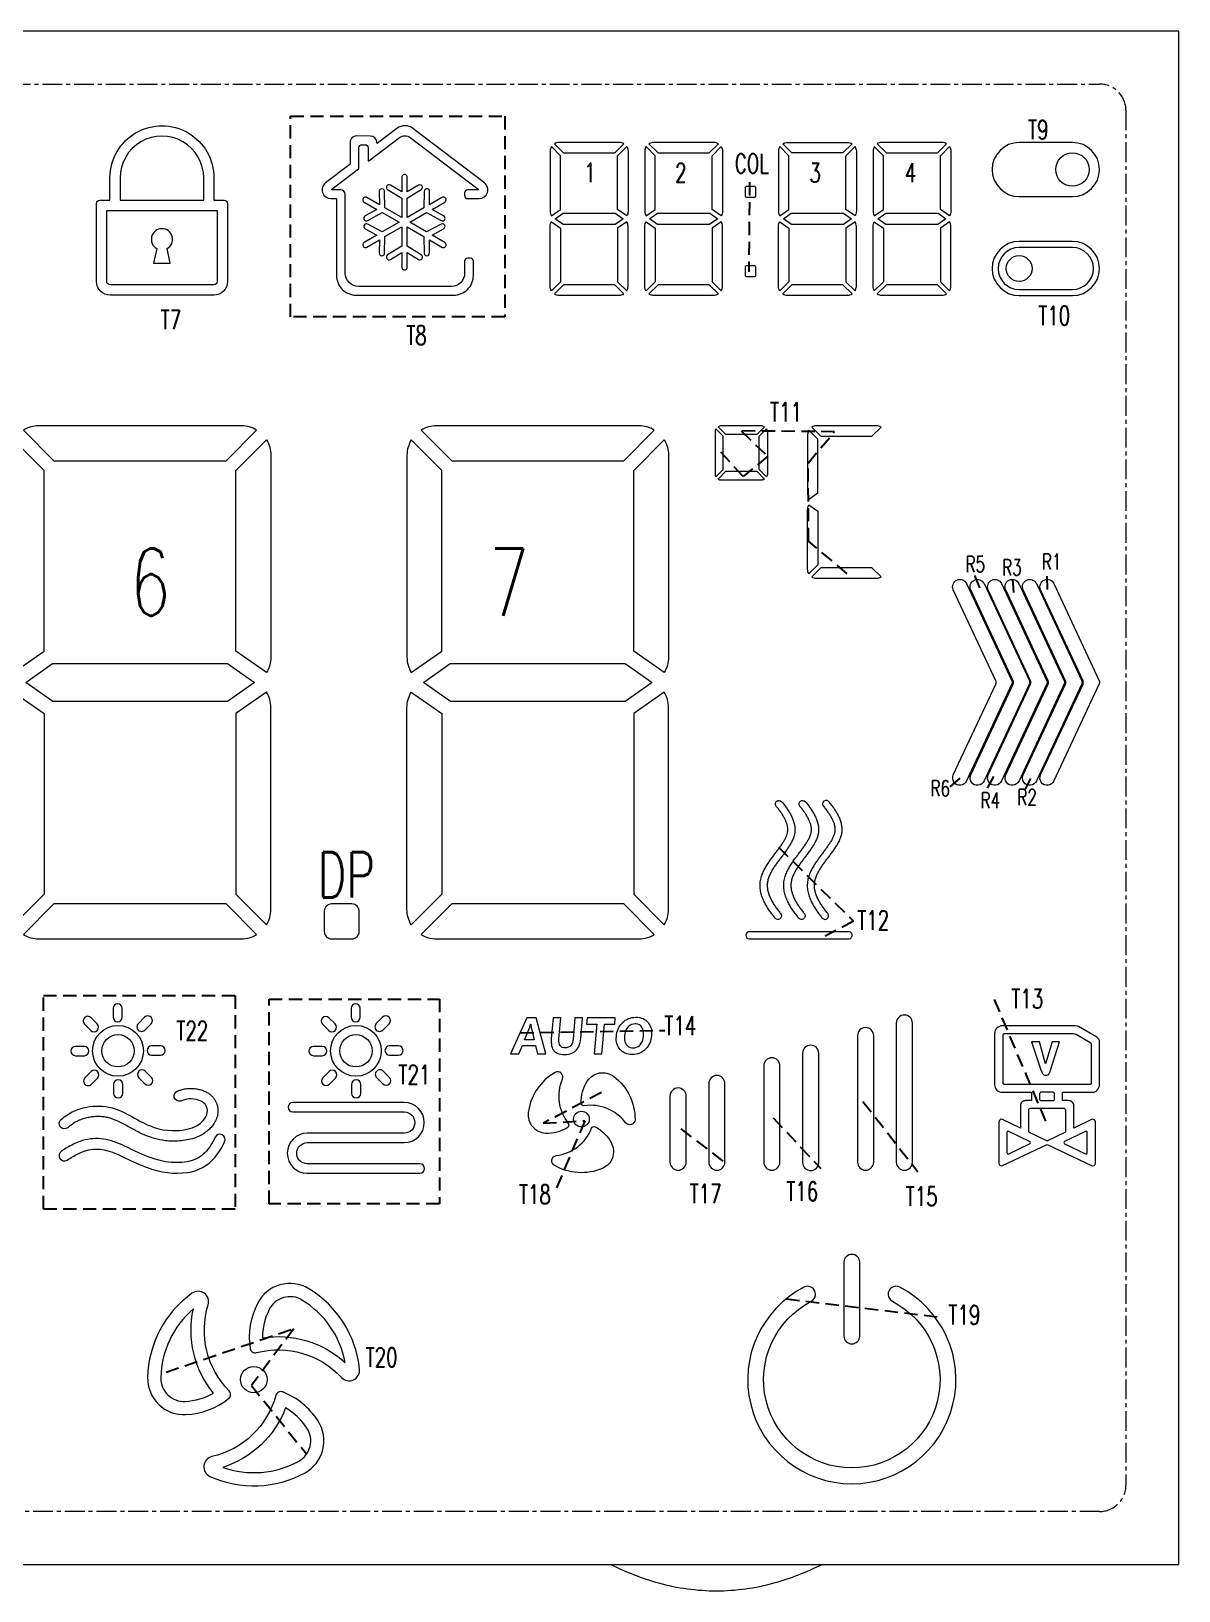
# Model space of a CAD drawing. Header units: millimetres. Extents: x 1950 to 4611, y 2266 to 2867.
# Drawn here: x 3003.9 to 3047.3, y 2682.5 to 2741.5 of the extents above; entities that cross this region are included whole.
import ezdxf

# ---------------------------------------------------------------- set-up
doc = ezdxf.new("R2010")
doc.units = ezdxf.units.MM
doc.linetypes.add('CENTER', pattern=[0.6, 0.375, -0.075, 0.075, -0.075])
doc.linetypes.add('DASHED', pattern=[0.75, 0.5, -0.25])
doc.layers.add('Dim', color=4, linetype='Continuous')
doc.layers.add('DWG', color=7, linetype='Continuous')
doc.layers.add('LCD', color=4, linetype='Continuous', lineweight=20)
doc.styles.get("Standard").update_dxf_attribs({"font": 'txt.shx', "bigfont": 'gbcbig.shx'})

# ---------------------------------------------------------------- blocks, each defined once
blk = doc.blocks.new('SPC')
at = {"layer": 'LCD'}
for points in [[(35.99, 52.44), (35.99, 51.608), (36.378, 51.608, -0.414214), (36.499, 51.487), (36.499, 48.528, -0.414214), (35.986, 48.015), (32.06, 48.015, -0.414214), (31.547, 48.528), (31.547, 51.487, -0.414214), (31.668, 51.608), (32.056, 51.608), (32.056, 52.465, -1.000475)], [(46.223, 52.262), (43.519, 54.319, 0.337132), (42.917, 54.319), (42.182, 53.76, -0.620396), (42.155, 53.773), (42.155, 53.787, 0.413587), (41.907, 54.035), (41.389, 54.036, 0.41484), (41.14, 53.788), (41.14, 52.976, -0.234266), (41.133, 52.963), (40.215, 52.264, 0.718034), (40.415, 51.669), (40.611, 51.668, -0.41411), (40.628, 51.652), (40.628, 48.761, 0.414214), (41.374, 48.015), (45.062, 48.015, 0.414214), (45.808, 48.761), (45.808, 49.299, 0.414214), (45.691, 49.415), (45.592, 49.415, 0.414214), (45.476, 49.299), (45.476, 48.844, -0.414214), (44.979, 48.346), (41.456, 48.346, -0.414214), (40.959, 48.844), (40.959, 51.834, 0.41411), (40.794, 52), (40.465, 52, -0.718034), (40.454, 52.03), (41.465, 52.798, 0.234266), (41.471, 52.811), (41.471, 53.589, -0.41484), (41.587, 53.705), (41.708, 53.704, -0.413587), (41.824, 53.588), (41.824, 53.105, 0.620396), (41.85, 53.092), (43.017, 53.979, -0.337132), (43.418, 53.979), (45.983, 52.028, -0.718303), (45.973, 51.998), (45.592, 51.998, 0.414318), (45.476, 51.882), (45.476, 51.783, 0.41411), (45.592, 51.667), (46.022, 51.667, 0.718303)], [(35.603, 52.441, 1.00775), (32.443, 52.441), (32.443, 51.608), (35.603, 51.608)], [(49.044, 53.791, 0.136063), (48.873, 53.744), (49.217, 53.398), (51.155, 53.398), (51.498, 53.744, 0.136063), (51.328, 53.791)], [(52.622, 53.791, 0.136063), (52.451, 53.744), (52.795, 53.398), (54.733, 53.398), (55.077, 53.744, 0.136063), (54.906, 53.791)], [(59.966, 53.791, -0.136063), (60.137, 53.744), (59.793, 53.398), (57.855, 53.398), (57.511, 53.744, -0.136063), (57.682, 53.791)], [(61.26, 53.791, 0.136063), (61.09, 53.744), (61.433, 53.398), (63.371, 53.398), (63.715, 53.744, 0.136063), (63.544, 53.791)], [(68.476, 51.743, 1), (68.476, 53.791), (66.459, 53.791, 1), (66.459, 51.743)], [(48.762, 51.013), (49.105, 51.255), (49.105, 53.288), (48.762, 53.634, 0.139094), (48.712, 53.46), (48.712, 51.187, 0.139094)], [(51.61, 51.013), (51.266, 51.255), (51.266, 53.288), (51.61, 53.634, -0.139094), (51.659, 53.46), (51.659, 51.187, -0.139094)], [(52.34, 51.013), (52.683, 51.255), (52.683, 53.288), (52.34, 53.634, 0.139094), (52.29, 53.46), (52.29, 51.187, 0.139094)], [(55.188, 51.013), (54.844, 51.255), (54.844, 53.288), (55.188, 53.634, -0.139094), (55.237, 53.46), (55.237, 51.187, -0.139094)], [(57.4, 51.013), (57.744, 51.255), (57.744, 53.288), (57.4, 53.634, 0.139094), (57.351, 53.46), (57.351, 51.187, 0.139094)], [(60.248, 51.013), (59.905, 51.255), (59.905, 53.288), (60.248, 53.634, -0.139094), (60.298, 53.46), (60.298, 51.187, -0.139094)], [(60.978, 51.013), (61.322, 51.255), (61.322, 53.288), (60.978, 53.634, 0.139094), (60.929, 53.46), (60.929, 51.187, 0.139094)], [(63.826, 51.013), (63.483, 51.255), (63.483, 53.288), (63.826, 53.634, -0.139094), (63.876, 53.46), (63.876, 51.187, -0.139094)], [(43.727, 52.179), (43.301, 51.921), (43.301, 52.471, 1.030478), (43.097, 52.471), (43.097, 51.921), (42.67, 52.179, 1), (42.564, 52.005), (43.097, 51.682), (43.097, 50.949), (42.462, 51.315), (42.449, 51.938, 1), (42.245, 51.933), (42.255, 51.435), (41.779, 51.71, 1.030478), (41.676, 51.533), (42.153, 51.258), (41.716, 51.018, 1), (41.814, 50.839), (42.36, 51.139), (42.995, 50.772), (42.36, 50.406), (41.814, 50.705, 1), (41.716, 50.526), (42.153, 50.286), (41.676, 50.011, 1.030478), (41.779, 49.834), (42.255, 50.11), (42.245, 49.611, 1), (42.449, 49.607), (42.462, 50.229), (43.097, 50.595), (43.097, 49.863), (42.564, 49.54, 1), (42.67, 49.365), (43.097, 49.624), (43.097, 49.073, 1.030478), (43.301, 49.073), (43.301, 49.624), (43.727, 49.366, 1.003444), (43.833, 49.54), (43.301, 49.863), (43.301, 50.595), (43.936, 50.229), (43.949, 49.607, 1), (44.153, 49.611), (44.142, 50.11), (44.619, 49.834, 1.030478), (44.721, 50.011), (44.245, 50.286), (44.682, 50.526, 1), (44.583, 50.705), (44.038, 50.406), (43.403, 50.772), (44.038, 51.139), (44.583, 50.839, 1), (44.682, 51.018), (44.245, 51.258), (44.721, 51.533, 1.030478), (44.619, 51.71), (44.142, 51.435), (44.153, 51.931, 1.021644), (43.949, 51.936), (43.936, 51.315), (43.301, 50.949), (43.301, 51.682), (43.833, 52.005, 1)], [(56.159, 52.126, 0.414214), (56.088, 52.055), (56.088, 51.786, 0.414214), (56.159, 51.715), (56.429, 51.715, 0.414214), (56.5, 51.786), (56.5, 52.055, 0.414214), (56.429, 52.126)], [(35.986, 48.402), (32.06, 48.402, -0.414214), (31.934, 48.528), (31.934, 51.221), (36.112, 51.221), (36.112, 48.528, -0.414214)], [(49.105, 50.551), (49.105, 48.518), (48.762, 48.172, -0.139094), (48.712, 48.346), (48.712, 50.619, -0.139094), (48.762, 50.793)], [(51.266, 50.551), (51.266, 48.518), (51.61, 48.172, 0.139094), (51.659, 48.346), (51.659, 50.619, 0.139094), (51.61, 50.793)], [(52.683, 50.551), (52.683, 48.518), (52.34, 48.172, -0.139094), (52.29, 48.346), (52.29, 50.619, -0.139094), (52.34, 50.793)], [(54.844, 50.551), (54.844, 48.518), (55.188, 48.172, 0.139094), (55.237, 48.346), (55.237, 50.619, 0.139094), (55.188, 50.793)], [(57.744, 50.551), (57.744, 48.518), (57.4, 48.172, -0.139094), (57.351, 48.346), (57.351, 50.619, -0.139094), (57.4, 50.793)], [(60.248, 50.793), (59.905, 50.551), (59.905, 48.518), (60.248, 48.172, 0.139094), (60.298, 48.346), (60.298, 50.619, 0.139094)], [(60.978, 50.793), (61.322, 50.551), (61.322, 48.518), (60.978, 48.172, -0.139094), (60.929, 48.346), (60.929, 50.619, -0.139094)], [(63.826, 50.793), (63.483, 50.551), (63.483, 48.518), (63.826, 48.172, 0.139094), (63.876, 48.346), (63.876, 50.619, 0.139094)], [(34.219, 49.774, 3.847294), (33.827, 49.774), (33.706, 49.222), (34.34, 49.222)], [(66.459, 50.046, 1), (66.459, 47.998), (68.476, 47.998, 1), (68.476, 50.046)], [(68.476, 48.227, 1), (68.476, 49.816), (66.459, 49.816, 1), (66.459, 48.227)], [(56.429, 48.715, 0.414214), (56.5, 48.786), (56.5, 49.055, 0.414214), (56.429, 49.126), (56.159, 49.126, 0.414214), (56.088, 49.055), (56.088, 48.786, 0.414214), (56.159, 48.715)], [(51.328, 48.015, 0.136063), (51.498, 48.062), (51.155, 48.408), (49.217, 48.408), (48.873, 48.062, 0.136063), (49.044, 48.015)], [(52.795, 48.408), (52.451, 48.062, 0.136063), (52.622, 48.015), (54.906, 48.015, 0.136063), (55.077, 48.062), (54.733, 48.408)], [(59.966, 48.015, 0.136063), (60.137, 48.062), (59.793, 48.408), (57.855, 48.408), (57.511, 48.062, 0.136063), (57.682, 48.015)], [(63.544, 48.015, 0.136063), (63.715, 48.062), (63.371, 48.408), (61.433, 48.408), (61.09, 48.062, 0.136063), (61.26, 48.015)], [(28.244, 34.321, 0.139094), (28.41, 33.736), (29.564, 34.548), (29.564, 41.379), (28.41, 42.54, 0.139094), (28.244, 41.955)], [(28.784, 42.91), (29.938, 41.749), (36.45, 41.749), (37.604, 42.91, 0.136063), (37.031, 43.069), (29.358, 43.069, 0.136063)], [(38.144, 34.321, -0.139094), (37.978, 33.736), (36.824, 34.548), (36.824, 41.379), (37.978, 42.54, -0.139094), (38.144, 41.955)], [(43.293, 34.321, 0.139094), (43.459, 33.736), (44.613, 34.548), (44.613, 41.379), (43.459, 42.54, 0.139094), (43.293, 41.955)], [(44.406, 43.069, 0.136063), (43.833, 42.91), (44.987, 41.749), (51.499, 41.749), (52.653, 42.91, 0.136063), (52.079, 43.069)], [(53.193, 34.321, -0.139094), (53.027, 33.736), (51.873, 34.548), (51.873, 41.379), (53.027, 42.54, -0.139094), (53.193, 41.955)], [(54.986, 42.957, 0.139094), (54.951, 42.834), (54.951, 41.26, 0.139094), (54.986, 41.137), (55.265, 41.418), (55.265, 42.676)], [(55.344, 42.754), (56.542, 42.754), (56.821, 43.035, 0.136063), (56.701, 43.069), (55.185, 43.069, 0.136063), (55.064, 43.035)], [(56.62, 42.676), (56.9, 42.957, -0.139094), (56.935, 42.834), (56.935, 41.26, -0.139094), (56.9, 41.137), (56.62, 41.418)], [(58.846, 42.567), (58.504, 42.912, 0.139094), (58.455, 42.738), (58.455, 40.473, 0.139094), (58.504, 40.299), (58.846, 40.54)], [(58.785, 43.069, 0.136063), (58.615, 43.021), (58.957, 42.677), (60.89, 42.677), (61.232, 43.021, 0.136063), (61.062, 43.069)], [(56.701, 41.026, 0.136063), (56.821, 41.059), (56.542, 41.34), (55.344, 41.34), (55.064, 41.059, 0.136063), (55.185, 41.026)], [(58.846, 37.812), (58.504, 37.468, -0.139094), (58.455, 37.641), (58.455, 39.907, -0.139094), (58.504, 40.08), (58.846, 39.839)], [(58.957, 37.702), (58.615, 37.358, 0.136063), (58.785, 37.311), (61.062, 37.311, 0.136063), (61.232, 37.358), (60.89, 37.702)], [(63.968, 36.868, -1), (64.468, 37.101), (66.185, 33.421, -0.221646), (66.185, 33.311), (64.471, 29.638, -1.013416), (63.968, 29.864), (65.572, 33.303, 0.221714), (65.572, 33.43)], [(64.629, 36.868, -1), (65.129, 37.101), (66.845, 33.421, -0.221646), (66.845, 33.311), (65.132, 29.638, -1.013416), (64.629, 29.864), (66.233, 33.303, 0.221714), (66.233, 33.43)], [(65.29, 36.868, -1), (65.79, 37.101), (67.506, 33.421, -0.221646), (67.506, 33.311), (65.793, 29.638, -1.013416), (65.29, 29.864), (66.893, 33.303, 0.221714), (66.893, 33.43)], [(65.95, 36.868, -1), (66.45, 37.101), (68.167, 33.421, -0.221646), (68.167, 33.311), (66.453, 29.638, -1.013416), (65.95, 29.864), (67.554, 33.303, 0.221714), (67.554, 33.43)], [(66.611, 36.868, -1), (67.111, 37.101), (68.827, 33.421, -0.221646), (68.827, 33.311), (67.114, 29.638, -1.013416), (66.611, 29.864), (68.215, 33.303, 0.221714), (68.215, 33.43)], [(67.272, 36.868, -1), (67.772, 37.101), (69.488, 33.421, -0.221646), (69.488, 33.311), (67.775, 29.638, -1.013416), (67.272, 29.864), (68.875, 33.303, 0.221714), (68.875, 33.43)], [(29.564, 32.185), (29.564, 25.354), (28.41, 24.193, -0.139094), (28.244, 24.778), (28.244, 32.412, -0.139094), (28.41, 32.997)], [(37.978, 32.997), (36.824, 32.185), (36.824, 25.354), (37.978, 24.193, 0.139094), (38.144, 24.778), (38.144, 32.412, 0.139094)], [(44.613, 32.185), (44.613, 25.354), (43.459, 24.193, -0.139094), (43.293, 24.778), (43.293, 32.412, -0.139094), (43.459, 32.997)], [(53.027, 24.193, 0.139094), (53.193, 24.778), (53.193, 32.412, 0.139094), (53.027, 32.997), (51.873, 32.185), (51.873, 25.354)], [(57.159, 26.802), (57.182, 26.834), (57.206, 26.866), (57.23, 26.897), (57.253, 26.928), (57.276, 26.959), (57.299, 26.989), (57.322, 27.02), (57.345, 27.05), (57.367, 27.081), (57.389, 27.111), (57.411, 27.141), (57.432, 27.171), (57.453, 27.201), (57.473, 27.231), (57.493, 27.261), (57.513, 27.291), (57.531, 27.321), (57.55, 27.351), (57.567, 27.38), (57.584, 27.41), (57.6, 27.439), (57.615, 27.468), (57.629, 27.497), (57.642, 27.526), (57.654, 27.555), (57.664, 27.583), (57.674, 27.611), (57.682, 27.638), (57.689, 27.665), (57.695, 27.691), (57.699, 27.717), (57.702, 27.744), (57.704, 27.77), (57.705, 27.797), (57.704, 27.824), (57.703, 27.851), (57.7, 27.879), (57.696, 27.907), (57.691, 27.935), (57.684, 27.963), (57.677, 27.992), (57.668, 28.021), (57.659, 28.05), (57.648, 28.079), (57.636, 28.108), (57.624, 28.138), (57.61, 28.167), (57.596, 28.197), (57.58, 28.226), (57.564, 28.256), (57.548, 28.285), (57.53, 28.315), (57.512, 28.344), (57.494, 28.374), (57.475, 28.403), (57.455, 28.432), (57.435, 28.461), (57.414, 28.491), (57.393, 28.52), (57.371, 28.548), (57.349, 28.577), (57.326, 28.606), (57.304, 28.635), (57.281, 28.663), (57.265, 28.682, -1), (57.474, 28.853), (57.49, 28.834), (57.515, 28.803), (57.539, 28.773), (57.563, 28.742), (57.586, 28.711), (57.61, 28.68), (57.633, 28.649), (57.655, 28.617), (57.677, 28.585), (57.699, 28.553), (57.721, 28.52), (57.742, 28.487), (57.762, 28.454), (57.782, 28.421), (57.801, 28.387), (57.819, 28.352), (57.837, 28.318), (57.854, 28.283), (57.87, 28.247), (57.886, 28.212), (57.9, 28.175), (57.913, 28.139), (57.926, 28.102), (57.937, 28.065), (57.947, 28.027), (57.955, 27.989), (57.962, 27.951), (57.968, 27.912), (57.972, 27.873), (57.974, 27.834), (57.975, 27.795), (57.974, 27.757), (57.971, 27.718), (57.966, 27.679), (57.96, 27.641), (57.952, 27.603), (57.942, 27.565), (57.931, 27.528), (57.918, 27.491), (57.904, 27.454), (57.889, 27.419), (57.873, 27.383), (57.856, 27.348), (57.839, 27.313), (57.82, 27.279), (57.801, 27.245), (57.781, 27.212), (57.761, 27.178), (57.74, 27.145), (57.719, 27.113), (57.697, 27.08), (57.675, 27.048), (57.653, 27.016), (57.631, 26.984), (57.608, 26.953), (57.585, 26.921), (57.562, 26.89), (57.539, 26.859), (57.515, 26.828), (57.492, 26.796), (57.469, 26.765), (57.445, 26.734), (57.422, 26.703), (57.398, 26.672), (57.375, 26.641), (57.352, 26.61), (57.328, 26.578), (57.305, 26.547), (57.283, 26.515), (57.26, 26.484), (57.238, 26.452), (57.215, 26.42), (57.194, 26.387), (57.172, 26.355), (57.151, 26.322), (57.131, 26.289), (57.111, 26.256), (57.091, 26.222), (57.072, 26.188), (57.054, 26.154), (57.037, 26.119), (57.02, 26.083), (57.005, 26.048), (56.99, 26.012), (56.977, 25.975), (56.965, 25.938), (56.954, 25.901), (56.945, 25.863), (56.938, 25.824), (56.932, 25.786), (56.928, 25.747), (56.926, 25.708), (56.926, 25.669), (56.927, 25.63), (56.931, 25.592), (56.935, 25.553), (56.942, 25.515), (56.949, 25.476), (56.958, 25.439), (56.969, 25.401), (56.981, 25.364), (56.993, 25.327), (57.007, 25.291), (57.022, 25.255), (57.038, 25.219), (57.054, 25.184), (57.072, 25.149), (57.09, 25.115), (57.109, 25.08), (57.128, 25.047), (57.148, 25.013), (57.169, 24.98), (57.19, 24.948), (57.211, 24.915), (57.233, 24.883), (57.256, 24.851), (57.279, 24.82), (57.302, 24.788), (57.325, 24.757), (57.349, 24.726), (57.373, 24.696), (57.397, 24.665), (57.422, 24.635), (57.434, 24.62, -1), (57.226, 24.449), (57.213, 24.464), (57.187, 24.496), (57.161, 24.528), (57.136, 24.561), (57.111, 24.593), (57.085, 24.627), (57.061, 24.66), (57.036, 24.694), (57.012, 24.729), (56.988, 24.764), (56.964, 24.8), (56.941, 24.836), (56.918, 24.872), (56.895, 24.91), (56.874, 24.948), (56.852, 24.986), (56.831, 25.026), (56.811, 25.066), (56.792, 25.107), (56.774, 25.149), (56.756, 25.191), (56.74, 25.235), (56.724, 25.279), (56.71, 25.324), (56.697, 25.371), (56.686, 25.418), (56.676, 25.466), (56.668, 25.515), (56.662, 25.564), (56.658, 25.614), (56.656, 25.665), (56.656, 25.716), (56.659, 25.767), (56.664, 25.818), (56.671, 25.869), (56.681, 25.92), (56.693, 25.969), (56.706, 26.017), (56.721, 26.063), (56.738, 26.108), (56.755, 26.152), (56.774, 26.195), (56.794, 26.236), (56.814, 26.277), (56.835, 26.316), (56.856, 26.355), (56.878, 26.393), (56.9, 26.43), (56.923, 26.466), (56.946, 26.502), (56.969, 26.537), (56.992, 26.572), (57.016, 26.606), (57.04, 26.64), (57.063, 26.673), (57.087, 26.706), (57.111, 26.738), (57.135, 26.771)], [(58.867, 27.873), (58.87, 27.834), (58.87, 27.795), (58.869, 27.757), (58.866, 27.718), (58.862, 27.679), (58.855, 27.641), (58.847, 27.603), (58.837, 27.565), (58.826, 27.528), (58.813, 27.491), (58.8, 27.454), (58.785, 27.419), (58.769, 27.383), (58.752, 27.348), (58.734, 27.313), (58.715, 27.279), (58.696, 27.245), (58.676, 27.212), (58.656, 27.178), (58.635, 27.145), (58.614, 27.113), (58.592, 27.08), (58.571, 27.048), (58.548, 27.016), (58.526, 26.984), (58.503, 26.953), (58.48, 26.921), (58.457, 26.89), (58.434, 26.859), (58.411, 26.828), (58.387, 26.796), (58.364, 26.765), (58.34, 26.734), (58.317, 26.703), (58.293, 26.672), (58.27, 26.641), (58.247, 26.61), (58.224, 26.578), (58.201, 26.547), (58.178, 26.515), (58.155, 26.484), (58.133, 26.452), (58.111, 26.42), (58.089, 26.387), (58.068, 26.355), (58.047, 26.322), (58.026, 26.289), (58.006, 26.256), (57.986, 26.222), (57.967, 26.188), (57.949, 26.154), (57.932, 26.119), (57.915, 26.083), (57.9, 26.048), (57.885, 26.012), (57.872, 25.975), (57.86, 25.938), (57.849, 25.901), (57.84, 25.863), (57.833, 25.824), (57.827, 25.786), (57.823, 25.747), (57.821, 25.708), (57.821, 25.669), (57.823, 25.63), (57.826, 25.592), (57.831, 25.553), (57.837, 25.515), (57.845, 25.476), (57.854, 25.439), (57.864, 25.401), (57.876, 25.364), (57.889, 25.327), (57.902, 25.291), (57.917, 25.255), (57.933, 25.219), (57.95, 25.184), (57.967, 25.149), (57.985, 25.115), (58.004, 25.08), (58.023, 25.047), (58.043, 25.013), (58.064, 24.98), (58.085, 24.948), (58.107, 24.915), (58.129, 24.883), (58.151, 24.851), (58.174, 24.82), (58.197, 24.788), (58.22, 24.757), (58.244, 24.726), (58.268, 24.696), (58.293, 24.665), (58.317, 24.635), (58.329, 24.62, -1), (58.121, 24.449), (58.108, 24.464), (58.082, 24.496), (58.057, 24.528), (58.031, 24.561), (58.006, 24.593), (57.981, 24.627), (57.956, 24.66), (57.931, 24.694), (57.907, 24.729), (57.883, 24.764), (57.859, 24.8), (57.836, 24.836), (57.813, 24.872), (57.791, 24.91), (57.769, 24.948), (57.747, 24.986), (57.727, 25.026), (57.707, 25.066), (57.687, 25.107), (57.669, 25.149), (57.651, 25.191), (57.635, 25.235), (57.619, 25.279), (57.605, 25.324), (57.592, 25.371), (57.581, 25.418), (57.571, 25.466), (57.563, 25.515), (57.557, 25.564), (57.553, 25.614), (57.551, 25.665), (57.552, 25.716), (57.554, 25.767), (57.559, 25.818), (57.567, 25.869), (57.576, 25.92), (57.588, 25.969), (57.602, 26.017), (57.617, 26.063), (57.633, 26.108), (57.651, 26.152), (57.669, 26.195), (57.689, 26.236), (57.709, 26.277), (57.73, 26.316), (57.751, 26.355), (57.773, 26.393), (57.796, 26.43), (57.818, 26.466), (57.841, 26.502), (57.864, 26.537), (57.888, 26.572), (57.911, 26.606), (57.935, 26.64), (57.959, 26.673), (57.982, 26.706), (58.006, 26.738), (58.03, 26.771), (58.054, 26.802), (58.078, 26.834), (58.101, 26.866), (58.125, 26.897), (58.148, 26.928), (58.171, 26.959), (58.195, 26.989), (58.217, 27.02), (58.24, 27.05), (58.262, 27.081), (58.284, 27.111), (58.306, 27.141), (58.327, 27.171), (58.348, 27.201), (58.369, 27.231), (58.389, 27.261), (58.408, 27.291), (58.427, 27.321), (58.445, 27.351), (58.462, 27.38), (58.479, 27.41), (58.495, 27.439), (58.51, 27.468), (58.524, 27.497), (58.537, 27.526), (58.549, 27.555), (58.56, 27.583), (58.569, 27.611), (58.577, 27.638), (58.584, 27.665), (58.59, 27.691), (58.594, 27.717), (58.598, 27.744), (58.599, 27.77), (58.6, 27.797), (58.6, 27.824), (58.598, 27.851), (58.595, 27.879), (58.591, 27.907), (58.586, 27.935), (58.58, 27.963), (58.572, 27.992), (58.563, 28.021), (58.554, 28.05), (58.543, 28.079), (58.531, 28.108), (58.519, 28.138), (58.505, 28.167), (58.491, 28.197), (58.476, 28.226), (58.46, 28.256), (58.443, 28.285), (58.426, 28.315), (58.408, 28.344), (58.389, 28.374), (58.37, 28.403), (58.35, 28.432), (58.33, 28.461), (58.309, 28.491), (58.288, 28.52), (58.266, 28.548), (58.244, 28.577), (58.222, 28.606), (58.199, 28.635), (58.176, 28.663), (58.16, 28.682, -1), (58.369, 28.853), (58.385, 28.834), (58.41, 28.803), (58.434, 28.773), (58.458, 28.742), (58.482, 28.711), (58.505, 28.68), (58.528, 28.649), (58.551, 28.617), (58.573, 28.585), (58.595, 28.553), (58.616, 28.52), (58.637, 28.487), (58.657, 28.454), (58.677, 28.421), (58.696, 28.387), (58.715, 28.352), (58.732, 28.318), (58.749, 28.283), (58.766, 28.247), (58.781, 28.212), (58.795, 28.175), (58.809, 28.139), (58.821, 28.102), (58.832, 28.065), (58.842, 28.027), (58.85, 27.989), (58.858, 27.951), (58.863, 27.912)], [(59.485, 27.879), (59.488, 27.851), (59.49, 27.824), (59.49, 27.797), (59.49, 27.77), (59.488, 27.744), (59.485, 27.718), (59.48, 27.691), (59.475, 27.665), (59.468, 27.638), (59.459, 27.611), (59.45, 27.583), (59.439, 27.555), (59.427, 27.526), (59.414, 27.497), (59.4, 27.468), (59.385, 27.439), (59.369, 27.41), (59.353, 27.38), (59.335, 27.351), (59.317, 27.321), (59.298, 27.291), (59.279, 27.261), (59.259, 27.232), (59.238, 27.202), (59.218, 27.172), (59.196, 27.141), (59.175, 27.111), (59.153, 27.081), (59.13, 27.051), (59.108, 27.02), (59.085, 26.99), (59.062, 26.959), (59.038, 26.928), (59.015, 26.897), (58.991, 26.866), (58.968, 26.834), (58.944, 26.803), (58.92, 26.771), (58.896, 26.739), (58.873, 26.706), (58.849, 26.673), (58.825, 26.64), (58.801, 26.606), (58.778, 26.572), (58.755, 26.537), (58.731, 26.502), (58.708, 26.467), (58.686, 26.43), (58.664, 26.393), (58.642, 26.355), (58.62, 26.317), (58.599, 26.277), (58.579, 26.237), (58.56, 26.195), (58.541, 26.152), (58.523, 26.108), (58.507, 26.063), (58.492, 26.017), (58.478, 25.969), (58.466, 25.92), (58.457, 25.87), (58.449, 25.819), (58.444, 25.768), (58.442, 25.716), (58.441, 25.665), (58.443, 25.615), (58.447, 25.564), (58.453, 25.515), (58.461, 25.466), (58.471, 25.418), (58.483, 25.371), (58.495, 25.325), (58.51, 25.279), (58.525, 25.235), (58.542, 25.191), (58.559, 25.149), (58.578, 25.107), (58.597, 25.066), (58.617, 25.026), (58.638, 24.987), (58.659, 24.948), (58.681, 24.91), (58.703, 24.873), (58.726, 24.836), (58.749, 24.8), (58.773, 24.764), (58.797, 24.729), (58.821, 24.695), (58.846, 24.661), (58.871, 24.627), (58.896, 24.594), (58.921, 24.561), (58.947, 24.528), (58.973, 24.496), (58.998, 24.464), (59.011, 24.449, 1), (59.219, 24.621), (59.207, 24.635), (59.183, 24.665), (59.159, 24.696), (59.134, 24.727), (59.111, 24.757), (59.087, 24.788), (59.064, 24.82), (59.041, 24.851), (59.019, 24.883), (58.997, 24.915), (58.975, 24.948), (58.954, 24.98), (58.934, 25.014), (58.914, 25.047), (58.894, 25.081), (58.875, 25.115), (58.857, 25.149), (58.84, 25.184), (58.823, 25.219), (58.807, 25.255), (58.793, 25.291), (58.779, 25.327), (58.766, 25.364), (58.754, 25.401), (58.744, 25.439), (58.735, 25.477), (58.727, 25.515), (58.721, 25.553), (58.716, 25.592), (58.713, 25.631), (58.711, 25.67), (58.712, 25.708), (58.714, 25.747), (58.717, 25.786), (58.723, 25.825), (58.73, 25.863), (58.74, 25.901), (58.75, 25.938), (58.762, 25.975), (58.776, 26.012), (58.79, 26.048), (58.806, 26.084), (58.822, 26.119), (58.84, 26.154), (58.858, 26.188), (58.877, 26.222), (58.896, 26.256), (58.916, 26.289), (58.937, 26.322), (58.958, 26.355), (58.979, 26.388), (59.001, 26.42), (59.023, 26.452), (59.045, 26.484), (59.068, 26.516), (59.091, 26.547), (59.114, 26.579), (59.137, 26.61), (59.16, 26.641), (59.184, 26.672), (59.207, 26.703), (59.231, 26.734), (59.254, 26.765), (59.277, 26.797), (59.301, 26.828), (59.324, 26.859), (59.347, 26.89), (59.37, 26.922), (59.393, 26.953), (59.416, 26.985), (59.439, 27.016), (59.461, 27.048), (59.483, 27.081), (59.504, 27.113), (59.526, 27.146), (59.546, 27.179), (59.567, 27.212), (59.586, 27.245), (59.606, 27.279), (59.624, 27.314), (59.642, 27.348), (59.659, 27.383), (59.675, 27.419), (59.69, 27.455), (59.704, 27.491), (59.716, 27.528), (59.728, 27.565), (59.737, 27.603), (59.746, 27.641), (59.752, 27.679), (59.757, 27.718), (59.759, 27.757), (59.76, 27.796), (59.76, 27.835), (59.757, 27.873), (59.753, 27.912), (59.748, 27.951), (59.741, 27.989), (59.732, 28.027), (59.722, 28.065), (59.711, 28.102), (59.699, 28.139), (59.686, 28.176), (59.671, 28.212), (59.656, 28.248), (59.64, 28.283), (59.623, 28.318), (59.605, 28.353), (59.586, 28.387), (59.567, 28.421), (59.547, 28.454), (59.527, 28.487), (59.506, 28.52), (59.485, 28.553), (59.463, 28.585), (59.441, 28.617), (59.418, 28.649), (59.395, 28.68), (59.372, 28.711), (59.348, 28.742), (59.324, 28.773), (59.3, 28.804), (59.276, 28.834), (59.259, 28.854, 1), (59.051, 28.682), (59.066, 28.664), (59.089, 28.635), (59.112, 28.606), (59.134, 28.578), (59.156, 28.549), (59.178, 28.52), (59.199, 28.491), (59.22, 28.462), (59.24, 28.432), (59.26, 28.403), (59.279, 28.374), (59.298, 28.345), (59.316, 28.315), (59.333, 28.286), (59.35, 28.256), (59.366, 28.227), (59.381, 28.197), (59.396, 28.168), (59.409, 28.138), (59.422, 28.109), (59.433, 28.079), (59.444, 28.05), (59.454, 28.021), (59.462, 27.992), (59.47, 27.963), (59.476, 27.935), (59.481, 27.907)], [(37.031, 23.664, 0.136063), (37.604, 23.823), (36.45, 24.984), (29.938, 24.984), (28.784, 23.823, 0.136063), (29.358, 23.664)], [(41.487, 24.709, 0.414214), (41.212, 24.984), (40.442, 24.984, 0.414214), (40.167, 24.709), (40.167, 23.939, 0.414214), (40.442, 23.664), (41.212, 23.664, 0.414214), (41.487, 23.939)], [(44.987, 24.984), (43.833, 23.823, 0.136063), (44.406, 23.664), (52.079, 23.664, 0.136063), (52.653, 23.823), (51.499, 24.984)], [(60.003, 23.935), (56.251, 23.935, 1), (56.251, 23.664), (60.003, 23.664, 1.002396)], [(31.093, 20.435), (31.33, 20.198, 1), (31.576, 20.445), (31.34, 20.681, 1)], [(32.524, 20.701), (32.524, 21.035, 1), (32.176, 21.035), (32.176, 20.701, 1)], [(33.376, 20.212), (33.613, 20.448, 1), (33.366, 20.695), (33.13, 20.459, 1)], [(40.098, 20.435), (40.334, 20.198, 1), (40.58, 20.445), (40.344, 20.681, 1)], [(41.529, 20.701), (41.529, 21.035, 1), (41.18, 21.035), (41.18, 20.701, 1)], [(42.38, 20.212), (42.617, 20.448, 1), (42.37, 20.695), (42.134, 20.459, 1)], [(61.811, 20.476), (61.811, 15.217, 1), (62.422, 15.217), (62.422, 20.476, 1)], [(60.954, 15.217), (60.954, 20.002, 1), (60.343, 20.002), (60.343, 15.217, 1)], [(65.819, 20.373, 0.414214), (65.531, 20.086), (65.531, 18.146, 0.414214), (65.819, 17.858), (66.929, 17.858), (66.929, 17.545), (66.71, 17.545, 0.414214), (66.506, 17.341), (66.506, 16.507), (65.833, 16.827, 0.551425), (65.688, 16.735), (65.688, 15.177, 0.551425), (65.833, 15.085), (67.516, 15.887), (69.198, 15.085, 0.551425), (69.344, 15.177), (69.344, 16.735, 0.551425), (69.198, 16.827), (68.526, 16.507), (68.526, 17.341, 0.414214), (68.322, 17.545), (68.103, 17.545), (68.103, 17.858), (69.213, 17.858, 0.414214), (69.5, 18.146), (69.5, 19.766, 0.267949), (69.398, 19.942), (68.699, 20.346, 0.131652), (68.597, 20.373)], [(68.617, 20.04, 0.131652), (68.515, 20.067), (65.888, 20.067, 0.414214), (65.837, 20.016), (65.837, 18.215, 0.414214), (65.888, 18.164), (69.143, 18.164, 0.414214), (69.194, 18.215), (69.194, 19.677, 0.267949), (69.169, 19.722)], [(31.087, 19.244, 1), (31.087, 19.593), (30.753, 19.593, 1), (30.753, 19.244)], [(33.967, 19.612), (33.633, 19.612, 1), (33.633, 19.264), (33.967, 19.264, 1)], [(40.091, 19.244, 1), (40.091, 19.593), (39.757, 19.593, 1), (39.757, 19.244)], [(42.971, 19.612), (42.637, 19.612, 1), (42.637, 19.264), (42.971, 19.264, 1)], [(58.263, 15.206, 1), (58.875, 15.206), (58.875, 19.332, 1), (58.263, 19.332)], [(56.795, 15.217, 1), (57.407, 15.217), (57.407, 18.859, 1), (56.795, 18.859)], [(31.354, 18.162), (31.59, 18.398, 1), (31.343, 18.644), (31.107, 18.408, 1)], [(32.544, 17.821), (32.544, 18.155, 1), (32.195, 18.155), (32.195, 17.821, 1)], [(33.626, 18.422), (33.39, 18.658, 1), (33.144, 18.412), (33.38, 18.176, 1)], [(40.358, 18.162), (40.594, 18.398, 1), (40.348, 18.644), (40.111, 18.408, 1)], [(41.548, 17.821), (41.548, 18.155, 1), (41.2, 18.155), (41.2, 17.821, 1)], [(42.63, 18.422), (42.394, 18.658, 1), (42.148, 18.412), (42.384, 18.176, 1)], [(48.9, 18.607, 0.237759), (47.886, 17.091, 0.43554), (48.538, 16.316, 0.155042), (49.382, 16.538, 0.445572), (49.407, 16.683, -0.274501), (49.179, 18.358, 0.716217)], [(51.117, 18.461, -0.237759), (51.923, 16.825, -0.716217), (51.567, 16.708, 0.274501), (50.003, 17.348, -0.445572), (49.889, 17.442, -0.155042), (50.119, 18.284, -0.43554)], [(54.715, 15.217, 1), (55.327, 15.217), (55.327, 18.189, 1), (54.715, 18.189)], [(34.736, 17.529, -1), (34.626, 17.912, 0.013394), (34.657, 17.922, -0.016111), (34.786, 17.965, -0.041966), (34.965, 17.999, -0.035205), (35.137, 18.006, -0.028395), (35.3, 17.991, -0.023978), (35.455, 17.96, -0.037033), (35.622, 17.905, -0.040011), (35.757, 17.837, -0.032848), (35.846, 17.775, -0.037596), (35.932, 17.695, -0.037636), (36.005, 17.601, -0.035629), (36.063, 17.5, -0.034869), (36.105, 17.394, -0.036101), (36.133, 17.28, -0.038852), (36.143, 17.16, -0.040966), (36.135, 17.037), (36.13, 17.008), (36.124, 16.98), (36.109, 16.926), (36.092, 16.875), (36.072, 16.827), (36.052, 16.783), (36.03, 16.741, -0.027136), (35.959, 16.63, -0.033494), (35.851, 16.498, -0.031971), (35.729, 16.383, -0.030871), (35.596, 16.286, -0.029394), (35.454, 16.207, -0.034278), (35.241, 16.122, -0.029133), (34.968, 16.054, -0.026344), (34.695, 16.017, -0.02559), (34.421, 16.009, -0.025289), (34.148, 16.028, -0.038386), (33.747, 16.109, -0.049837), (33.031, 16.404, 0.008347), (32.424, 16.73, 0.030566), (32.149, 16.848, 0.029636), (31.973, 16.9, 0.029039), (31.791, 16.931, 0.027201), (31.602, 16.941), (31.555, 16.94), (31.506, 16.939), (31.458, 16.935), (31.41, 16.931), (31.362, 16.925), (31.314, 16.919), (31.266, 16.91), (31.219, 16.901, 0.026884), (31.034, 16.853, 0.029998), (30.862, 16.786, 0.033482), (30.705, 16.702, 0.019409), (30.544, 16.588), (30.456, 16.52, -1), (30.213, 16.835, -0.06855), (30.695, 17.148, -0.232265), (32.598, 17.088), (32.701, 17.035), (32.804, 16.981, 0.006031), (33.213, 16.758, 0.061417), (33.908, 16.478, 0.144468), (35.171, 16.519, 0.182761), (35.68, 16.931, 0.441036), (35.528, 17.51, 0.225199)], [(53.247, 15.217, 1), (53.859, 15.217), (53.859, 17.716, 1), (53.247, 17.716)], [(67.234, 17.596, 0.414214), (67.285, 17.545), (67.746, 17.545, 0.414214), (67.797, 17.596), (67.797, 17.807, 0.414214), (67.746, 17.858), (67.285, 17.858, 0.414214), (67.234, 17.807)], [(38.976, 17.472, 1), (38.976, 17.114), (43.191, 17.114, -1), (43.191, 16.313), (39.524, 16.313, 1), (39.524, 14.795), (43.781, 14.795, 1), (43.781, 15.153), (39.524, 15.153, -1), (39.524, 15.955), (43.191, 15.955, 1), (43.191, 17.472)], [(68.22, 16.361), (68.22, 17.189, 0.414214), (68.169, 17.24), (66.862, 17.24, 0.414214), (66.811, 17.189), (66.811, 16.361), (67.516, 16.025)], [(51.033, 15.93, -0.43554), (50.688, 14.978, -0.237759), (48.868, 15.098, -0.716217), (48.944, 15.465, 0.274501), (50.281, 16.499, -0.445572), (50.419, 16.551, -0.155042)], [(30.436, 15.295, -0.019309), (30.847, 15.533, -0.201799), (31.981, 15.643, -0.045088), (32.624, 15.379, 0.026477), (33.499, 14.996, 0.123491), (34.992, 14.828, 0.189711), (36.018, 15.386, 0.062196), (36.394, 15.979, 1), (36.04, 16.161, -0.011282), (35.925, 15.947, -0.115135), (35.444, 15.403, -0.135478), (34.68, 15.198, -0.078507), (33.852, 15.302, -0.04504), (32.925, 15.675), (32.703, 15.782), (32.611, 15.825, 0.074411), (31.81, 16.087, 0.107877), (31.021, 16.033, 0.062142), (30.487, 15.791), (30.4, 15.739), (30.227, 15.633, 1)], [(66.854, 15.91, 0.631028), (66.854, 16.002), (66.066, 16.378, 0.551425), (65.993, 16.332), (65.993, 15.58, 0.551425), (66.066, 15.534)], [(68.965, 16.378), (68.177, 16.002, 0.631028), (68.177, 15.91), (68.965, 15.534, 0.551425), (69.038, 15.58), (69.038, 16.332, 0.551425)], [(60.427, 8.64), (60.427, 11.428, 1), (59.827, 11.428), (59.827, 8.64, 1)], [(37.638, 9.873, 0.154027), (37.355, 8.173, 0.447813), (37.601, 8.009, -0.275579), (40.816, 7.072, 0.717666), (41.5, 7.38, 0.236572), (39.58, 10.428, 0.435888)], [(34.933, 5.665, 0.154027), (36.546, 6.271, 0.447813), (36.565, 6.566, -0.275579), (35.77, 9.818, 0.717666), (35.16, 10.257, 0.236572), (33.481, 7.07, 0.435888)], [(38.084, 9.647, 0.119061), (37.827, 8.567, -0.228202), (40.96, 7.632, 0.213921), (39.321, 10, 0.435888)], [(58.591, 9.951, 1), (58.314, 10.485, 4.10138), (61.94, 10.485, 1), (61.663, 9.951, -4.10138)], [(34.906, 6.165, 0.119061), (35.97, 6.482, -0.228202), (35.212, 9.663, 0.213921), (33.981, 7.06, 0.435888)], [(38.333, 6.39, -0.275579), (35.914, 4.075, 0.717666), (35.839, 3.328, 0.236572), (39.439, 3.467, 0.435888), (39.929, 5.426, 0.154027), (38.598, 6.521, 0.447813)], [(39.51, 5.154, 0.119061), (38.703, 5.916, -0.228202), (36.327, 3.67, 0.213921), (39.198, 3.905, 0.435888)]]:
    blk.add_lwpolyline(points, format="xyb", close=True, dxfattribs=at)
for points in [[(51.172, 51.115), (51.473, 50.903), (51.169, 50.689), (49.202, 50.689), (48.898, 50.903), (49.199, 51.115)], [(52.78, 50.689), (52.476, 50.903), (52.777, 51.115), (54.75, 51.115), (55.052, 50.903), (54.747, 50.689)], [(59.811, 51.115), (60.112, 50.903), (59.808, 50.689), (57.841, 50.689), (57.536, 50.903), (57.838, 51.115)], [(63.389, 51.115), (63.69, 50.903), (63.386, 50.689), (61.419, 50.689), (61.115, 50.903), (61.416, 51.115)], [(36.508, 34.078), (37.52, 33.366), (36.498, 32.648), (29.89, 32.648), (28.868, 33.366), (29.88, 34.078)], [(44.939, 32.648), (43.917, 33.366), (44.929, 34.078), (51.557, 34.078), (52.569, 33.366), (51.547, 32.648)], [(48.177, 20.675), (47.835, 20.675), (47.217, 19.31), (47.532, 19.31), (47.66, 19.623), (48.155, 19.623), (48.23, 19.31), (48.547, 19.31)], [(49.938, 20.675), (49.647, 20.675), (49.577, 19.867), (49.569, 19.808), (49.553, 19.737), (49.528, 19.677), (49.494, 19.627), (49.454, 19.588), (49.405, 19.561), (49.349, 19.544), (49.284, 19.538), (49.225, 19.543), (49.171, 19.559), (49.126, 19.585), (49.091, 19.623), (49.066, 19.671), (49.049, 19.729), (49.043, 19.799), (49.046, 19.879), (49.115, 20.675), (48.824, 20.675), (48.755, 19.881), (48.751, 19.815), (48.751, 19.742), (48.757, 19.675), (48.768, 19.613), (48.785, 19.556), (48.807, 19.505), (48.834, 19.459), (48.867, 19.418), (48.905, 19.384), (48.949, 19.354), (48.999, 19.329), (49.053, 19.31), (49.113, 19.297), (49.179, 19.289), (49.25, 19.287), (49.273, 19.287), (49.343, 19.291), (49.409, 19.3), (49.471, 19.315), (49.528, 19.335), (49.581, 19.36), (49.63, 19.39), (49.674, 19.425), (49.713, 19.466), (49.749, 19.512), (49.781, 19.563), (49.807, 19.619), (49.829, 19.681), (49.847, 19.747), (49.861, 19.82), (49.87, 19.897)], [(50.767, 20.437), (51.156, 20.437), (51.177, 20.675), (50.109, 20.675), (50.089, 20.437), (50.477, 20.437), (50.378, 19.31), (50.67, 19.31)], [(51.313, 20.314), (51.348, 20.372), (51.388, 20.427), (51.431, 20.478), (51.45, 20.497), (51.502, 20.543), (51.557, 20.583), (51.614, 20.618), (51.676, 20.646), (51.739, 20.668), (51.806, 20.683), (51.877, 20.694), (51.95, 20.697), (51.962, 20.697), (52.034, 20.695), (52.102, 20.685), (52.167, 20.669), (52.227, 20.647), (52.282, 20.618), (52.333, 20.582), (52.381, 20.54), (52.415, 20.503), (52.452, 20.453), (52.483, 20.399), (52.509, 20.341), (52.529, 20.281), (52.543, 20.217), (52.551, 20.15), (52.552, 20.078), (52.549, 20.004), (52.549, 20.003), (52.539, 19.928), (52.525, 19.856), (52.506, 19.787), (52.482, 19.723), (52.452, 19.662), (52.418, 19.604), (52.378, 19.55), (52.333, 19.5), (52.319, 19.486), (52.267, 19.438), (52.212, 19.398), (52.154, 19.364), (52.093, 19.336), (52.028, 19.315), (51.961, 19.299), (51.891, 19.289), (51.818, 19.287), (51.816, 19.287), (51.744, 19.289), (51.675, 19.299), (51.61, 19.315), (51.55, 19.336), (51.494, 19.365), (51.442, 19.399), (51.394, 19.44), (51.357, 19.479), (51.319, 19.529), (51.286, 19.582), (51.259, 19.639), (51.238, 19.699), (51.224, 19.763), (51.216, 19.83), (51.214, 19.901), (51.218, 19.974), (51.226, 20.049), (51.241, 20.121), (51.26, 20.189), (51.284, 20.253)], [(47.993, 20.321), (48.106, 19.848), (47.742, 19.848), (47.94, 20.324), (47.957, 20.371), (47.974, 20.44), (47.982, 20.44), (47.983, 20.382)], [(52.18, 20.322), (52.14, 20.371), (52.09, 20.408), (52.032, 20.432), (51.965, 20.444), (51.93, 20.446), (51.86, 20.44), (51.794, 20.422), (51.734, 20.392), (51.681, 20.35), (51.651, 20.319), (51.612, 20.266), (51.58, 20.209), (51.554, 20.145), (51.536, 20.075), (51.525, 20), (51.524, 19.99), (51.521, 19.915), (51.526, 19.844), (51.539, 19.78), (51.56, 19.721), (51.589, 19.668), (51.591, 19.665), (51.633, 19.616), (51.683, 19.578), (51.739, 19.553), (51.805, 19.54), (51.843, 19.538), (51.915, 19.544), (51.982, 19.562), (52.041, 19.592), (52.094, 19.633), (52.12, 19.66), (52.158, 19.711), (52.189, 19.768), (52.214, 19.832), (52.231, 19.903), (52.243, 19.98), (52.243, 19.985), (52.246, 20.063), (52.243, 20.136), (52.231, 20.201), (52.213, 20.259), (52.187, 20.312)], [(67.987, 19.768), (67.71, 19.768), (67.457, 18.939), (67.224, 19.768), (66.932, 19.768), (67.295, 18.674), (67.311, 18.631), (67.327, 18.594), (67.345, 18.564), (67.363, 18.542), (67.391, 18.522), (67.425, 18.509), (67.465, 18.505), (67.477, 18.505), (67.515, 18.511), (67.548, 18.525), (67.576, 18.547), (67.583, 18.554), (67.6, 18.578), (67.617, 18.61), (67.633, 18.648), (67.649, 18.693)]]:
    blk.add_lwpolyline(points, close=True, dxfattribs=at)
for centre, radius in [((68.476, 52.767), 0.633), ((66.459, 49.022), 0.489), ((32.36, 19.428), 0.96), ((41.364, 19.428), 0.96), ((32.36, 19.428), 0.611), ((41.364, 19.428), 0.611), ((49.897, 16.843), 0.296), ((37.5, 6.988), 0.5)]:
    blk.add_circle(centre, radius, dxfattribs=at)
blk = doc.blocks.new('DWG')
at = {"layer": 'LCD'}
blk.add_lwpolyline([(0, 58), (0, 0), (72.5, 0), (72.5, 58)], close=True, dxfattribs=at)
at = {"layer": 'LCD', "linetype": 'CENTER', "ltscale": 2}
blk.add_lwpolyline([(70.5, 55), (70.5, 3, -0.414214), (69.5, 2), (5.5, 2, -0.414214), (4.5, 3), (4.5, 55, -0.414214), (5.5, 56), (69.5, 56, -0.414214)], format="xyb", close=True, dxfattribs=at)
at = {"layer": 'LCD'}
blk.add_lwpolyline([(51, 0, 0.049067), (52.818, -0.702, 0.066912), (55, -1, 0.066912), (57.182, -0.702, 0.049067), (59, 0)], format="xyb", dxfattribs=at)
blk.add_blockref('SPC', (0, 0), dxfattribs=at)

msp = doc.modelspace()

# ---------------------------------------------------------------- linework, layer by layer
at = {"layer": 'Dim', "linetype": 'DASHED'}
for p, q in [((3031.06032, 2735.7963), (3031.03291, 2732.40552)), ((3034.27707, 2726.35994), (3030.74914, 2726.38692)), ((3030.74914, 2726.38692), (3031.74997, 2725.43086)), ((3033.27882, 2725.17371), (3034.27707, 2726.35994)), ((3030.82259, 2724.66176), (3029.88875, 2725.67744)), ((3031.74997, 2725.43086), (3030.82259, 2724.66176)), ((3033.29659, 2722.22296), (3033.27882, 2725.17371)), ((3034.75627, 2720.98573), (3033.29659, 2722.22296)), ((3039.76982, 2720.45484), (3039.50651, 2721.13641)), ((3041.0641, 2720.2726), (3041.00325, 2720.96178)), ((3042.33582, 2720.39381), (3042.3137, 2721.04208)), ((3039.02043, 2713.25725), (3038.64306, 2712.92541)), ((3040.28929, 2713.32224), (3039.9479, 2712.66839)), ((3041.68875, 2713.23695), (3041.44897, 2712.74555)), ((3032.1605, 2710.64187), (3034.99264, 2707.84061)), ((3034.99264, 2707.84061), (3033.92007, 2707.27873)), ((3042.27491, 2700.27133), (3040.28742, 2704.98574)), ((3022.40475, 2703.61838), (3027.85397, 2703.7134)), ((3025.45906, 2701.36325), (3023.25893, 2700.1978)), ((3035.35389, 2701.02096), (3037.43359, 2698.36443)), ((3023.25893, 2700.1978), (3024.82853, 2700.29569)), ((3024.82853, 2700.29569), (3023.67381, 2697.55364)), ((3028.46154, 2699.98802), (3030.19534, 2698.65629)), ((3031.95503, 2700.40176), (3033.75353, 2698.48821)), ((3032.45126, 2693.5583), (3038.34276, 2692.8534)), ((3008.98256, 2690.78569), (3013.81313, 2692.42411)), ((3013.81313, 2692.42411), (3012.21134, 2690.28155)), ((3012.21134, 2690.28155), (3014.30137, 2687.68646))]:
    msp.add_line(p, q, dxfattribs=at)
for points in [[(3013.69261, 2738.29591), (3021.80002, 2738.29591), (3021.80002, 2730.70177), (3013.69261, 2730.70177)], [(3004.34106, 2705.03303), (3011.59423, 2705.03303), (3011.59423, 2696.94948), (3004.34106, 2696.94948)], [(3012.88014, 2704.8985), (3019.3274, 2704.8985), (3019.3274, 2697.15037), (3012.88014, 2697.15037)]]:
    msp.add_lwpolyline(points, close=True, dxfattribs=at)

# ---------------------------------------------------------------- block references
at = {"layer": 'DWG'}
msp.add_blockref('DWG', (2974.80466, 2683.51092), dxfattribs=at)

# ---------------------------------------------------------------- texts
at = {"layer": 'Dim', "width": 0.7}
for s, height, p in [('T9', 0.72, (3041.59721, 2737.42679)), ('1', 0.72, (3024.80028, 2735.79425)), ('2', 0.72, (3028.24297, 2735.79425)), ('COL', 0.72, (3030.50252, 2736.14541)), ('3', 0.72, (3033.32619, 2735.79425)), ('4', 0.72, (3036.94057, 2735.79425)), ('T10', 0.72, (3041.9818, 2730.39158)), ('T7', 0.72, (3008.77323, 2730.23315)), ('T8', 0.72, (3018.06758, 2729.64999)), ('T11', 0.72, (3031.83793, 2726.74279)), ('6', 2.53678, (3007.62531, 2719.39943)), ('7', 2.53678, (3021.20288, 2719.39943)), ('R1', 0.6, (3042.12402, 2721.14131)), ('R5', 0.6, (3039.23747, 2721.05132)), ('R3', 0.6, (3040.61837, 2720.92533)), ('R6', 0.6, (3037.90947, 2712.5692)), ('R2', 0.6, (3041.1971, 2712.23277)), ('R4', 0.6, (3039.80567, 2712.11439)), ('DP', 1.71549, (3014.72111, 2708.73722)), ('T12', 0.72, (3035.13499, 2707.51783)), ('T13', 0.72, (3040.96342, 2704.54818)), ('T22', 0.72, (3009.36949, 2703.33669)), ('T14', 0.72, (3027.83443, 2703.52666)), ('T21', 0.72, (3017.77595, 2701.67634)), ('T18', 0.72, (3022.33285, 2697.14866)), ('T17', 0.72, (3028.78782, 2697.17108)), ('T16', 0.72, (3032.44869, 2697.26458)), ('T15', 0.72, (3036.97026, 2697.07392)), ('T19', 0.72, (3038.58586, 2692.59054)), ('T20', 0.72, (3016.53049, 2690.98508))]:
    msp.add_text(s, height=height, dxfattribs=at).set_placement(p)

doc.saveas('drawing.dxf')
